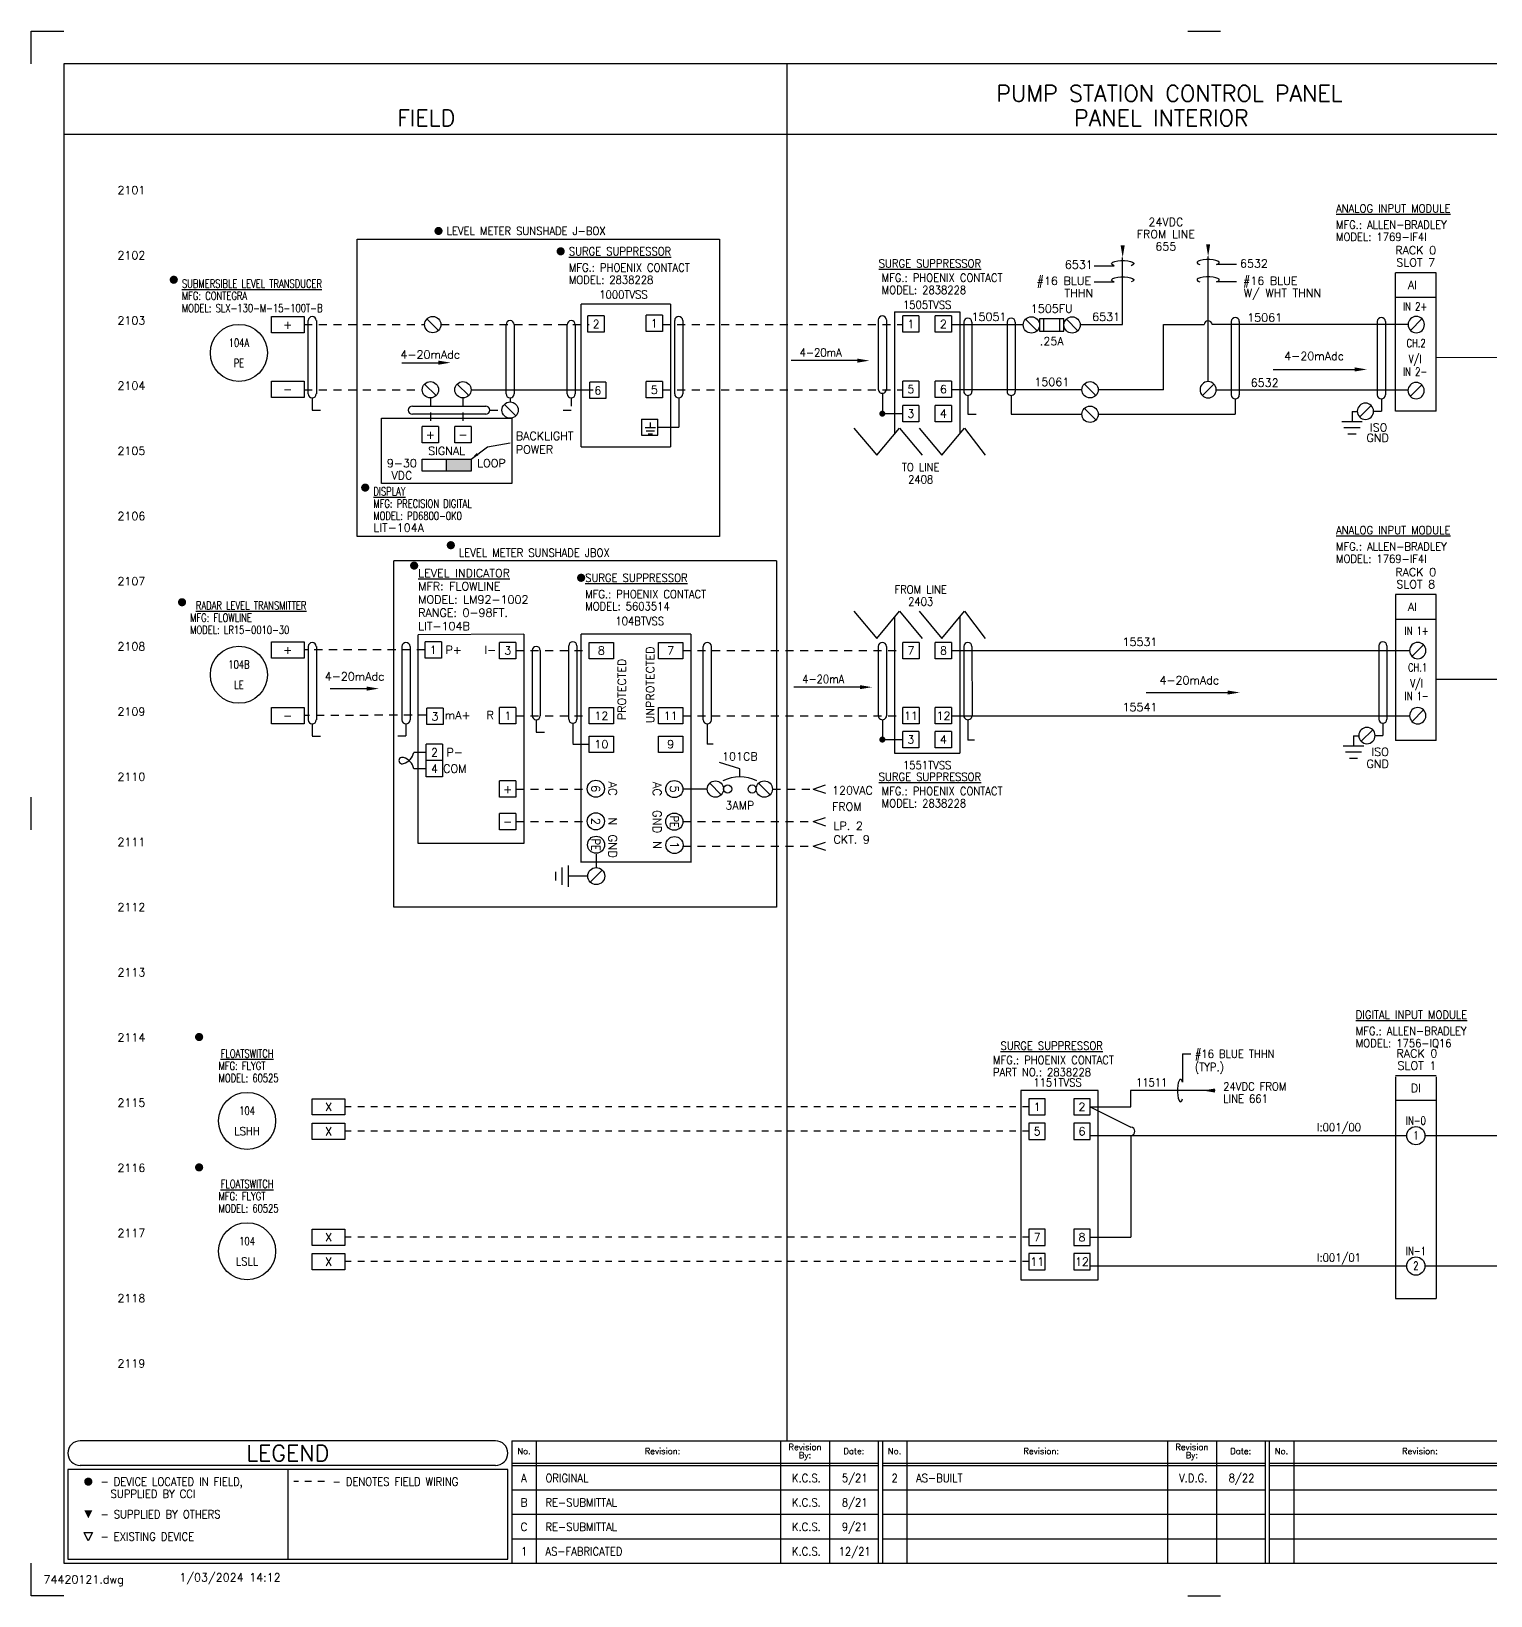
# Model space of a CAD drawing. Extents: x 0 to 36, y 0 to 24.
# Drawn here: x 0 to 22.4, y 0 to 24 of the extents above; entities that cross this region are included whole.
import ezdxf
from ezdxf.enums import TextEntityAlignment as Align

# ---------------------------------------------------------------- set-up
doc = ezdxf.new("R2010")
doc.units = 0
doc.header["$LTSCALE"] = 0.5
doc.header["$MEASUREMENT"] = 0
doc.linetypes.add('HIDDEN', pattern=[0.375, 0.25, -0.125])
doc.linetypes.add('HIDDEN2', pattern=[0.1875, 0.125, -0.0625])
doc.layers.get('0').update_dxf_attribs({"linetype": 'CONTINUOUS'})
for name, color, linetype in [('0 @ 1', 7, 'CONTINUOUS'), ('02_i1769-IA16-AC-DIGITAL-', 32, 'CONTINUOUS'), ('BORDER', 2, 'CONTINUOUS'), ('CUT-MARK', 5, 'CONTINUOUS')]:
    doc.layers.add(name, color=color, linetype=linetype)
doc.styles.add('ROMANS', font='ROMANS.shx')
doc.styles.get("Standard").update_dxf_attribs({"font": 'SIMPLEX'})
doc.linetypes.add('FENCELINE1', pattern='A,0.25,-0.1,[133,ltypeshp.shx,S=0.1,R=0,X=-0.1,Y=0],-0.1,1', length=1.45)
doc.dimstyles.get("Standard").update_dxf_attribs({"dimtxt": 0.125, "dimasz": 0.125, "dimexe": 0.18, "dimexo": 0.0625, "dimgap": 0.09, "dimtad": 0, "dimtih": 1, "dimtoh": 1, "dimzin": 0, "dimdsep": 46, "dimtxsty": 'Standard', "dimcen": 0.09, "dimadec": 0, "dimazin": 0, "dimtfac": 1, "dimtofl": 0, "dimtmove": 0, "dimatfit": 3, "dimfxl": 0, "dimtolj": 1, "dimtzin": 0, "dimarcsym": 0})

# ---------------------------------------------------------------- blocks, each defined once
blk = doc.blocks.new('CUTMARK')
at = {"color": 5}
for p, q in [((0, 23.5), (0, 24)), ((0, 24), (0.5, 24)), ((17.75, 24), (18.25, 24)), ((0, 11.75), (0, 12.25)), ((0, 0), (0, 0.5)), ((0.5, 0), (0, 0)), ((17.75, 0), (18.25, 0))]:
    blk.add_line(p, q, dxfattribs=at)
blk = doc.blocks.new('FCIRLEG')
at = {"color": 5, "const_width": 0.0625}
blk.add_lwpolyline([(-0.03125, 0, 1), (0.03125, 0, 1)], format="xyb", close=True, dxfattribs=at)
blk = doc.blocks.new('FTRIULEG')
at = {"color": 5}
blk.add_solid([(0, 0.125), (0, 0.125), (-0.0625, 0), (0.0625, 0)], dxfattribs=at)
blk = doc.blocks.new('LARROW')
at = {"color": 5}
blk.add_solid([(0.125, 0.03125), (0.125, -0.03125), (-0.0625, 0)], dxfattribs=at)
blk = doc.blocks.new('TERM')
at = {"color": 1}
blk.add_line((-0.088, 0.088), (0.088, -0.088), dxfattribs=at)
blk.add_circle((0, 0), 0.125, dxfattribs=at)
blk = doc.blocks.new('gnd')
at = {"color": 5}
for p, q in [((0, 0), (0, -0.15625)), ((-0.15625, -0.15625), (0.15625, -0.15625)), ((-0.125, -0.25), (0.125, -0.25)), ((-0.0625, -0.34375), (0.0625, -0.34375))]:
    blk.add_line(p, q, dxfattribs=at)
blk = doc.blocks.new('RARROW')
at = {"color": 5}
blk.add_solid([(-0.125, 0.03125), (-0.125, -0.03125), (0.0625, 0)], dxfattribs=at)
blk = doc.blocks.new('Lasso')
at = {"color": 5}
blk.add_line((0, -0.437), (0, -0.128), dxfattribs=at)
at = {"color": 5, "linetype": 'Continuous'}
blk.add_polyline3d([(0, -0.128, 0), (0.012, -0.156, 0), (0.026, -0.17, 0), (0.04, -0.168, 0), (0.054, -0.151, 0), (0.065, -0.119, 0), (0.073, -0.076, 0), (0.078, -0.026, 0), (0.078, 0.027, 0), (0.073, 0.077, 0), (0.065, 0.12, 0), (0.054, 0.151, 0), (0.04, 0.169, 0), (0.026, 0.171, 0), (0.012, 0.157, 0), (0, 0.129, 0)], dxfattribs=at)
blk = doc.blocks.new('DOT')
at = {"color": 2, "const_width": 0.0469}
blk.add_lwpolyline([(-0.023, 0, 1), (0.023, 0, 1)], format="xyb", close=True, dxfattribs=at)
blk = doc.blocks.new('DNARROW')
at = {"color": 5}
blk.add_solid([(-0.03125, 0.125), (0.03125, 0.125), (0, -0.0625)], dxfattribs=at)
blk = doc.blocks.new('CircuitBreakerTerm')
at = {"color": 5}
for p, q in [((0, 0.312), (-0.312, 0.408)), ((0, 0.188), (0, 0.312))]:
    blk.add_line(p, q, dxfattribs=at)
at = {"color": 1}
for p, q in [((-0.463, 0.088), (-0.287, -0.088)), ((0.287, 0.088), (0.463, -0.088))]:
    blk.add_line(p, q, dxfattribs=at)
for centre in [(-0.375, 0), (0.375, 0)]:
    blk.add_circle(centre, 0.125, dxfattribs=at)
at = {"color": 5}
for centre in [(-0.188, 0), (0.188, 0)]:
    blk.add_circle(centre, 0.0625, dxfattribs=at)
blk.add_arc((0, -0.375), 0.562, 62.5596, 117.4404, dxfattribs=at)
at = {"style": 'ROMANS'}
for tag, p in [('DEVICE_ID', (0, 0.438)), ('VALUE', (0, -0.312))]:
    blk.add_attdef(tag, text='', height=0.125, dxfattribs=at).set_placement(p, align=Align.CENTER)
blk = doc.blocks.new('*U25')
at = {"linetype": 'Continuous'}
ref = blk.add_blockref('CircuitBreakerTerm', (10.875, 12.375), dxfattribs=at)
ref.add_attrib('DEVICE_ID', '101CB', dxfattribs={"layer": '0 @ 1', "height": 0.125, "style": 'ROMANS'}).set_placement((10.875, 12.8125), align=Align.CENTER)
ref.add_attrib('VALUE', '3AMP', dxfattribs={"layer": '0 @ 1', "height": 0.125, "style": 'ROMANS'}).set_placement((10.875, 12.0625), align=Align.CENTER)
blk = doc.blocks.new('11')
at = {"style": 'ROMANS', "width": 0.9}
for s, p in [('C', (7.562, 0.993)), ('K.C.S.', (11.896, 0.993)), ('9/21', (12.637, 0.993))]:
    blk.add_text(s, height=0.125, dxfattribs=at).set_placement(p, align=Align.CENTER)
blk.add_text('RE-SUBMITTAL', height=0.125, dxfattribs=at).set_placement((7.891, 0.993))
blk = doc.blocks.new('14')
at = {"style": 'ROMANS', "width": 0.9}
for s, p in [('1', (7.563, 0.618)), ('K.C.S.', (11.896, 0.618)), ('12/21', (12.637, 0.618))]:
    blk.add_text(s, height=0.125, dxfattribs=at).set_placement(p, align=Align.CENTER)
blk.add_text('AS-FABRICATED', height=0.125, dxfattribs=at).set_placement((7.891, 0.618))
blk = doc.blocks.new('DrawingName')
at = {"color": 0, "linetype": 'Continuous', "insert": (0.1875, 0.3125), "char_height": 0.125, "attachment_point": 1, "style": 'ROMANS'}
blk.add_mtext('74420121.dwg', dxfattribs=at)
blk = doc.blocks.new('dwgfilename')
at = {"color": 0, "linetype": 'Continuous'}
blk.add_blockref('DrawingName', (0, 0), dxfattribs=at)
blk = doc.blocks.new('dwgdate')
at = {"color": 0, "linetype": 'Continuous', "insert": (2.1875, 0.34375), "char_height": 0.125, "attachment_point": 1, "style": 'ROMANS'}
blk.add_mtext(' 1/03/2024 14:12', dxfattribs=at)
blk = doc.blocks.new('Drawing_Name_Date_Panel_Layout')
at = {"linetype": 'Continuous'}
for name in ['dwgfilename', 'dwgdate']:
    blk.add_blockref(name, (0, 0), dxfattribs=at)

msp = doc.modelspace()

# ---------------------------------------------------------------- hatches: boundary and pattern name
at = {"linetype": 'Continuous'}
h = msp.add_hatch(color=256, dxfattribs=at)
h.dxf.hatch_style = 1
h.paths.add_polyline_path([(6.75, 17.25), (6.75, 17.438), (6.375, 17.438), (6.375, 17.25)])

# ---------------------------------------------------------------- linework, layer by layer
for p, q in [((11.594, 23.5), (11.594, 2.375)), ((0.5, 22.422), (35.5, 22.422)), ((5, 20.812), (10.562, 20.812)), ((5, 16.25), (5, 20.812)), ((10.562, 20.812), (10.562, 16.25)), ((16.75, 19.5), (16.75, 20.529)), ((18.062, 18.625), (18.062, 20.545)), ((21.562, 20.296), (20.937, 20.296)), ((20.937, 18.171), (20.937, 20.296)), ((21.562, 18.171), (21.562, 20.296)), ((20.937, 19.921), (21.562, 19.921)), ((9.812, 19.812), (8.438, 19.812)), ((13.249, 19.697), (14.249, 19.697)), ((13.249, 19.697), (13.25, 17.825)), ((14.249, 19.697), (14.25, 17.825)), ((3.687, 19.624), (4.187, 19.624)), ((3.687, 19.374), (3.687, 19.624)), ((4.187, 19.624), (4.187, 19.374)), ((8.794, 19.634), (8.544, 19.634)), ((8.544, 19.384), (8.544, 19.634)), ((8.794, 19.634), (8.794, 19.384)), ((9.688, 19.645), (9.438, 19.645)), ((9.438, 19.395), (9.438, 19.645)), ((9.688, 19.645), (9.688, 19.395)), ((13.624, 19.634), (13.374, 19.634)), ((13.374, 19.384), (13.374, 19.634)), ((13.624, 19.634), (13.624, 19.384)), ((14.124, 19.634), (13.874, 19.634)), ((13.874, 19.384), (13.874, 19.634)), ((14.124, 19.634), (14.124, 19.384)), ((14.125, 19.5), (15.224, 19.5)), ((16.099, 19.5), (16.75, 19.5)), ((17.375, 18.5), (17.375, 19.5)), ((17.375, 19.5), (18, 19.5)), ((21.125, 19.5), (18.125, 19.5)), ((4.187, 19.374), (3.687, 19.374)), ((8.794, 19.384), (8.544, 19.384)), ((9.688, 19.395), (9.438, 19.395)), ((13.624, 19.384), (13.374, 19.384)), ((14.124, 19.384), (13.874, 19.384)), ((12.677, 18.947), (11.663, 18.947)), ((3.687, 18.634), (4.187, 18.634)), ((3.687, 18.384), (3.687, 18.634)), ((4.187, 18.634), (4.187, 18.384)), ((8.82, 18.615), (8.57, 18.615)), ((8.57, 18.365), (8.57, 18.615)), ((8.82, 18.615), (8.82, 18.365)), ((9.688, 18.625), (9.438, 18.625)), ((9.438, 18.375), (9.438, 18.625)), ((9.688, 18.625), (9.688, 18.375)), ((13.624, 18.634), (13.374, 18.634)), ((13.374, 18.384), (13.374, 18.634)), ((13.624, 18.634), (13.624, 18.384)), ((14.124, 18.634), (13.874, 18.634)), ((13.874, 18.384), (13.874, 18.634)), ((14.124, 18.634), (14.124, 18.384)), ((16.127, 18.5), (14.125, 18.5)), ((17.375, 18.5), (16.375, 18.5)), ((18.188, 18.5), (21.125, 18.5)), ((4.187, 18.384), (3.687, 18.384)), ((8.82, 18.365), (8.57, 18.365)), ((9.688, 18.375), (9.438, 18.375)), ((13.624, 18.384), (13.374, 18.384)), ((13.624, 18.259), (13.374, 18.259)), ((13.374, 18.009), (13.374, 18.259)), ((13.624, 18.259), (13.624, 18.009)), ((14.124, 18.384), (13.874, 18.384)), ((14.124, 18.259), (13.874, 18.259)), ((13.874, 18.009), (13.874, 18.259)), ((14.124, 18.259), (14.124, 18.009)), ((14.375, 18.413), (14.375, 18.125)), ((4.312, 18.188), (4.438, 18.188)), ((5.375, 17.064), (5.375, 18.064)), ((5.375, 18.064), (7.375, 18.064)), ((7.375, 18.064), (7.375, 17.064)), ((9.367, 18.052), (9.617, 18.052)), ((9.367, 18.052), (9.367, 17.802)), ((9.617, 17.802), (9.617, 18.052)), ((13.062, 18.134), (13.374, 18.134)), ((13.624, 18.009), (13.374, 18.009)), ((14.124, 18.009), (13.874, 18.009)), ((14.375, 18.125), (14.5, 18.125)), ((15.039, 18.125), (16.125, 18.125)), ((16.375, 18.125), (18.478, 18.125)), ((21.562, 18.171), (20.937, 18.171)), ((6, 17.688), (6, 17.938)), ((6.25, 17.938), (6, 17.938)), ((6.25, 17.938), (6.25, 17.688)), ((6.5, 17.688), (6.5, 17.938)), ((6.75, 17.938), (6.5, 17.938)), ((6.75, 17.938), (6.75, 17.688)), ((9.367, 17.802), (9.617, 17.802)), ((9.617, 17.927), (9.937, 17.927)), ((12.625, 17.914), (12.975, 17.498)), ((12.975, 17.498), (13.325, 17.914)), ((13.325, 17.914), (13.675, 17.498)), ((13.625, 17.914), (13.975, 17.498)), ((13.975, 17.498), (14.325, 17.914)), ((14.325, 17.914), (14.639, 17.498)), ((6.25, 17.688), (6, 17.688)), ((6.75, 17.688), (6.5, 17.688)), ((8.438, 17.625), (9.812, 17.625)), ((6, 17.438), (6.75, 17.438)), ((6, 17.25), (6, 17.438)), ((6.375, 17.25), (6.375, 17.438)), ((6.75, 17.438), (6.75, 17.25)), ((7.375, 17.064), (5.375, 17.064)), ((6.75, 17.25), (6, 17.25)), ((10.562, 16.25), (5, 16.25)), ((5.562, 10.562), (5.562, 15.875)), ((11.438, 15.875), (5.562, 15.875)), ((11.438, 15.875), (11.438, 10.562)), ((20.937, 15.358), (20.937, 13.122)), ((21.562, 15.358), (20.937, 15.358)), ((21.562, 13.122), (21.562, 15.358)), ((12.625, 15.102), (12.975, 14.685)), ((12.975, 14.685), (13.325, 15.102)), ((13.25, 15.013), (13.25, 12.928)), ((13.325, 15.102), (13.675, 14.685)), ((13.625, 15.102), (13.975, 14.685)), ((13.975, 14.685), (14.325, 15.102)), ((14.25, 15.013), (14.25, 12.928)), ((14.325, 15.102), (14.639, 14.685)), ((20.937, 14.983), (21.562, 14.983)), ((7.562, 14.75), (5.939, 14.741)), ((7.562, 14.75), (7.562, 11.54)), ((10.125, 14.75), (8.438, 14.75)), ((3.687, 14.634), (4.187, 14.634)), ((3.687, 14.384), (3.687, 14.634)), ((4.187, 14.634), (4.187, 14.384)), ((6.294, 14.634), (6.044, 14.634)), ((6.044, 14.384), (6.044, 14.634)), ((6.294, 14.634), (6.294, 14.384)), ((7.437, 14.625), (7.188, 14.625)), ((7.188, 14.375), (7.188, 14.625)), ((7.437, 14.625), (7.437, 14.375)), ((8.562, 14.375), (8.562, 14.625)), ((8.562, 14.625), (8.937, 14.625)), ((8.937, 14.625), (8.937, 14.375)), ((9.625, 14.375), (9.625, 14.625)), ((9.625, 14.625), (10, 14.625)), ((10, 14.625), (10, 14.375)), ((13.625, 14.625), (13.375, 14.625)), ((13.375, 14.375), (13.375, 14.625)), ((13.625, 14.625), (13.625, 14.375)), ((14.125, 14.625), (13.875, 14.625)), ((13.875, 14.375), (13.875, 14.625)), ((14.125, 14.625), (14.125, 14.375)), ((14.125, 14.5), (21.154, 14.5)), ((4.187, 14.384), (3.687, 14.384)), ((6.294, 14.384), (6.044, 14.384)), ((7.437, 14.375), (7.188, 14.375)), ((8.937, 14.375), (8.562, 14.375)), ((10, 14.375), (9.625, 14.375)), ((13.625, 14.375), (13.375, 14.375)), ((14.125, 14.375), (13.875, 14.375)), ((12.717, 13.938), (11.703, 13.938)), ((3.687, 13.627), (4.187, 13.627)), ((3.687, 13.377), (3.687, 13.627)), ((4.187, 13.627), (4.187, 13.377)), ((6.32, 13.615), (6.07, 13.615)), ((6.07, 13.365), (6.07, 13.615)), ((6.32, 13.615), (6.32, 13.365)), ((7.437, 13.625), (7.188, 13.625)), ((7.188, 13.375), (7.188, 13.625)), ((7.437, 13.625), (7.437, 13.375)), ((8.562, 13.375), (8.562, 13.625)), ((8.562, 13.625), (8.937, 13.625)), ((8.937, 13.625), (8.937, 13.375)), ((9.625, 13.375), (9.625, 13.625)), ((9.625, 13.625), (10, 13.625)), ((10, 13.625), (10, 13.375)), ((13.625, 13.625), (13.375, 13.625)), ((13.375, 13.375), (13.375, 13.625)), ((13.625, 13.625), (13.625, 13.375)), ((14.125, 13.625), (13.875, 13.625)), ((13.875, 13.375), (13.875, 13.625)), ((14.125, 13.625), (14.125, 13.375)), ((14.125, 13.5), (21.154, 13.5)), ((4.187, 13.377), (3.687, 13.377)), ((6.32, 13.365), (6.07, 13.365)), ((7.437, 13.375), (7.188, 13.375)), ((7.75, 13.25), (7.875, 13.25)), ((8.937, 13.375), (8.562, 13.375)), ((10, 13.375), (9.625, 13.375)), ((13.624, 13.259), (13.374, 13.259)), ((13.374, 13.009), (13.374, 13.259)), ((13.625, 13.375), (13.375, 13.375)), ((13.624, 13.259), (13.624, 13.009)), ((14.124, 13.259), (13.874, 13.259)), ((13.874, 13.009), (13.874, 13.259)), ((14.125, 13.375), (13.875, 13.375)), ((14.124, 13.259), (14.124, 13.009)), ((6.313, 13.062), (6.062, 13.062)), ((6.062, 12.812), (6.062, 13.062)), ((6.313, 13.062), (6.313, 12.812)), ((8.562, 12.937), (8.562, 13.187)), ((8.562, 13.187), (8.937, 13.187)), ((8.937, 13.187), (8.937, 12.937)), ((9.625, 12.937), (9.625, 13.187)), ((9.625, 13.187), (10, 13.187)), ((10, 13.187), (10, 12.937)), ((13.062, 13.134), (13.374, 13.134)), ((13.624, 13.009), (13.374, 13.009)), ((14.124, 13.009), (13.874, 13.009)), ((14.474, 13.125), (14.375, 13.125)), ((21.562, 13.122), (20.937, 13.122)), ((6.062, 12.937), (5.871, 12.937)), ((6.313, 12.812), (6.062, 12.812)), ((6.313, 12.812), (6.062, 12.812)), ((6.062, 12.562), (6.062, 12.812)), ((6.313, 12.812), (6.313, 12.562)), ((8.937, 12.937), (8.562, 12.937)), ((10, 12.937), (9.625, 12.937)), ((13.25, 12.928), (14.25, 12.928)), ((6.062, 12.687), (5.871, 12.687)), ((6.313, 12.562), (6.062, 12.562)), ((7.437, 12.5), (7.188, 12.5)), ((7.188, 12.25), (7.188, 12.5)), ((7.437, 12.5), (7.437, 12.25)), ((7.437, 12.25), (7.188, 12.25)), ((10.375, 12.375), (10, 12.375)), ((12, 12.375), (12.188, 12.438)), ((12, 12.375), (12.188, 12.312)), ((7.437, 12), (7.188, 12)), ((7.188, 11.75), (7.188, 12)), ((7.437, 12), (7.437, 11.75)), ((12, 11.875), (12.188, 11.938)), ((12, 11.875), (12.188, 11.812)), ((7.562, 11.54), (5.938, 11.54)), ((7.437, 11.75), (7.188, 11.75)), ((12, 11.5), (12.188, 11.562)), ((12, 11.5), (12.188, 11.438)), ((8.438, 11.259), (9.569, 11.259)), ((9.569, 11.259), (10.124, 11.259)), ((8.546, 11.038), (8.406, 11.039)), ((11.438, 10.562), (5.562, 10.562)), ((21.562, 7.976), (20.937, 7.976)), ((20.937, 7.96), (20.937, 6.75)), ((21.562, 7.96), (21.562, 6.75)), ((15.188, 7.75), (15.188, 4.844)), ((16.375, 7.75), (15.188, 7.75)), ((16.375, 4.844), (16.375, 7.75)), ((16.875, 7.5), (16.875, 7.75)), ((4.313, 7.625), (4.813, 7.625)), ((4.313, 7.375), (4.313, 7.625)), ((4.813, 7.625), (4.813, 7.375)), ((15.312, 7.625), (15.312, 7.375)), ((15.562, 7.625), (15.312, 7.625)), ((15.562, 7.375), (15.562, 7.625)), ((16, 7.625), (16, 7.375)), ((16.25, 7.625), (16, 7.625)), ((16.25, 7.375), (16.25, 7.625)), ((16.25, 7.5), (16.875, 7.5)), ((16.25, 7.5), (16.875, 7.188)), ((20.937, 7.601), (21.562, 7.601)), ((4.813, 7.375), (4.313, 7.375)), ((4.313, 7), (4.313, 7.25)), ((4.313, 7.25), (4.813, 7.25)), ((4.813, 7.25), (4.813, 7)), ((15.312, 7.375), (15.562, 7.375)), ((15.312, 7.25), (15.312, 7)), ((15.562, 7.25), (15.312, 7.25)), ((15.562, 7), (15.562, 7.25)), ((16, 7.375), (16.25, 7.375)), ((16, 7.25), (16, 7)), ((16.25, 7.25), (16, 7.25)), ((16.25, 7), (16.25, 7.25)), ((4.813, 7), (4.313, 7)), ((15.312, 7), (15.562, 7)), ((16, 7), (16.25, 7)), ((16.25, 7.062), (21.11, 7.062)), ((16.875, 7.062), (16.875, 5.5)), ((20.937, 6.75), (20.937, 4.562)), ((21.562, 6.75), (21.562, 4.562)), ((4.313, 5.625), (4.813, 5.625)), ((4.313, 5.375), (4.313, 5.625)), ((4.813, 5.625), (4.813, 5.375)), ((15.312, 5.625), (15.312, 5.375)), ((15.562, 5.625), (15.312, 5.625)), ((15.562, 5.375), (15.562, 5.625)), ((16, 5.625), (16, 5.375)), ((16.25, 5.625), (16, 5.625)), ((16.25, 5.375), (16.25, 5.625)), ((4.813, 5.375), (4.313, 5.375)), ((15.312, 5.375), (15.562, 5.375)), ((16, 5.375), (16.25, 5.375)), ((16.25, 5.5), (16.875, 5.5)), ((4.313, 5), (4.313, 5.25)), ((4.313, 5.25), (4.813, 5.25)), ((4.813, 5.25), (4.813, 5)), ((15.312, 5.25), (15.312, 5)), ((15.562, 5.25), (15.312, 5.25)), ((15.562, 5), (15.562, 5.25)), ((16, 5.25), (16, 5)), ((16.25, 5.25), (16, 5.25)), ((16.25, 5), (16.25, 5.25)), ((16.25, 5.062), (21.11, 5.062)), ((4.813, 5), (4.313, 5)), ((15.188, 4.844), (16.375, 4.844)), ((15.312, 5), (15.562, 5)), ((16, 5), (16.25, 5)), ((20.937, 4.562), (21.562, 4.562)), ((0.875, 0.844), (0.813, 0.969)), ((0.813, 0.969), (0.938, 0.969)), ((0.938, 0.969), (0.875, 0.844))]:
    msp.add_line(p, q, dxfattribs=at)
at = {"color": 0, "linetype": 'Continuous'}
for p, q in [((8.438, 17.625), (8.438, 19.812)), ((9.812, 19.812), (9.812, 17.625)), ((5.938, 11.54), (5.939, 14.741)), ((8.438, 11.25), (8.438, 14.75)), ((10.125, 14.75), (10.125, 11.25)), ((4.312, 13.186), (4.437, 13.186)), ((5.751, 13.186), (5.626, 13.186)), ((8.668, 11.377), (8.668, 11.172)), ((18.169, 7.75), (16.872, 7.75)), ((7.313, 0.562), (7.313, 1.937))]:
    msp.add_line(p, q, dxfattribs=at)
at = {"linetype": 'HIDDEN'}
for p, q in [((4.187, 19.5), (6.037, 19.5)), ((6.287, 19.5), (8.562, 19.5)), ((9.688, 19.5), (13.375, 19.5)), ((4.187, 18.5), (6, 18.5)), ((6.625, 18.502), (6.625, 18.5)), ((9.688, 18.5), (13.375, 18.5)), ((6.125, 18.375), (6.125, 17.938)), ((6.625, 18.375), (6.625, 17.938)), ((7.349, 18.375), (7.349, 18.312)), ((8.287, 18.375), (8.287, 18.188)), ((7.037, 18.188), (7.224, 18.188)), ((8.162, 18.188), (8.287, 18.188)), ((6.044, 14.509), (4.187, 14.509)), ((10, 14.5), (13.375, 14.5)), ((6.07, 13.509), (4.187, 13.502)), ((10, 13.5), (13.375, 13.5))]:
    msp.add_line(p, q, dxfattribs=at)
at = {"color": 5}
for p, q in [((4.25, 18.437), (4.25, 19.562)), ((4.375, 19.562), (4.375, 18.437)), ((7.287, 18.437), (7.287, 19.5)), ((7.412, 19.5), (7.412, 18.437)), ((8.224, 18.437), (8.224, 19.5)), ((8.349, 19.5), (8.349, 18.437)), ((9.875, 18.437), (9.875, 19.562)), ((10, 19.562), (10, 18.437)), ((15.474, 19.589), (15.474, 19.401)), ((15.849, 19.589), (15.474, 19.589)), ((15.537, 19.589), (15.537, 19.401)), ((15.787, 19.401), (15.787, 19.589)), ((15.849, 19.401), (15.849, 19.589)), ((15.474, 19.401), (15.849, 19.401)), ((4.312, 18.375), (4.312, 18.188)), ((5.849, 18.25), (6.974, 18.25)), ((9.937, 18.375), (9.937, 17.927)), ((6.974, 18.125), (5.849, 18.125)), ((8.25, 13.447), (8.25, 14.572)), ((8.375, 14.572), (8.375, 13.447)), ((10.312, 13.437), (10.312, 14.562)), ((10.437, 14.562), (10.437, 13.437)), ((8.312, 13.385), (8.312, 13.072)), ((10.375, 13.375), (10.375, 13.062)), ((17.669, 8.312), (17.669, 7.878)), ((17.669, 8.312), (17.794, 8.312))]:
    msp.add_line(p, q, dxfattribs=at)
at = {"color": 1}
for p, q in [((6.073, 19.588), (6.25, 19.412)), ((15.261, 19.583), (15.438, 19.407)), ((15.886, 19.583), (16.063, 19.407)), ((6.037, 18.588), (6.213, 18.412)), ((6.537, 18.588), (6.713, 18.412)), ((16.162, 18.588), (16.338, 18.412)), ((7.261, 18.276), (7.438, 18.099)), ((16.162, 18.213), (16.338, 18.037))]:
    msp.add_line(p, q, dxfattribs=at)
for p, q in [((12.999, 19.572), (12.999, 18.509)), ((13.124, 19.572), (13.124, 18.509)), ((14.312, 19.538), (14.313, 18.475)), ((14.437, 19.538), (14.437, 18.476)), ((14.977, 19.538), (14.977, 18.475)), ((15.102, 19.538), (15.102, 18.476)), ((18.415, 19.547), (18.415, 18.422)), ((18.54, 19.547), (18.54, 18.422)), ((20.658, 19.547), (20.658, 18.422)), ((20.783, 19.547), (20.783, 18.422)), ((5.686, 18.916), (6.311, 18.916)), ((19.062, 18.812), (20.375, 18.812)), ((6.75, 18.5), (8.625, 18.5)), ((13.062, 18.447), (13.062, 18.134)), ((15.039, 18.413), (15.039, 18.125)), ((18.478, 18.36), (18.478, 18.125)), ((20.72, 18.36), (20.72, 18.172)), ((20.27, 18.166), (20.348, 18.166)), ((4.25, 14.561), (4.25, 13.436)), ((4.375, 14.561), (4.375, 13.436)), ((5.688, 14.561), (5.688, 13.436)), ((5.813, 14.561), (5.813, 13.436)), ((7.688, 14.5), (7.688, 13.5)), ((7.812, 14.5), (7.812, 13.5)), ((13, 14.563), (13, 13.5)), ((13.125, 14.563), (13.125, 13.5)), ((14.312, 14.563), (14.313, 13.5)), ((14.437, 14.563), (14.438, 13.5)), ((20.681, 14.572), (20.681, 13.447)), ((20.806, 14.572), (20.806, 13.447)), ((4.587, 13.916), (5.212, 13.916)), ((17.11, 13.856), (18.422, 13.856)), ((17.11, 13.856), (18.422, 13.856)), ((4.312, 13.373), (4.312, 13.189)), ((5.75, 13.373), (5.75, 13.189)), ((7.75, 13.437), (7.75, 13.25)), ((13.062, 13.438), (13.062, 13.134)), ((14.375, 13.438), (14.375, 13.125)), ((20.744, 13.384), (20.744, 13.197)), ((20.293, 13.191), (20.371, 13.191))]:
    msp.add_line(p, q)
at = {"color": 0, "linetype": 'FENCELINE1', "ltscale": 0.5}
for p, q in [((21.562, 19), (24.394, 18.995)), ((21.562, 14.062), (24.394, 14.058)), ((21.39, 7.062), (24.86, 7.062)), ((21.39, 5.062), (24.86, 5.062))]:
    msp.add_line(p, q, dxfattribs=at)
at = {"color": 0}
for p, q in [((20.601, 18.171), (20.72, 18.171)), ((20.624, 13.196), (20.744, 13.196)), ((7.125, 2.375), (0.75, 2.375)), ((0.562, 1.937), (0.562, 0.562)), ((7.313, 1.937), (0.562, 1.937)), ((7.125, 2), (0.75, 2)), ((3.937, 1.937), (3.937, 0.562)), ((0.562, 0.562), (7.313, 0.562))]:
    msp.add_line(p, q, dxfattribs=at)
at = {"color": 0, "linetype": 'HIDDEN'}
for p, q in [((7.437, 14.5), (8.535, 14.5)), ((7.437, 13.5), (8.535, 13.5)), ((7.437, 12.375), (8.535, 12.375)), ((11.375, 12.375), (12, 12.375)), ((7.437, 11.875), (8.535, 11.875)), ((10, 11.875), (12, 11.875)), ((10, 11.5), (12, 11.5))]:
    msp.add_line(p, q, dxfattribs=at)
at = {"color": 5, "linetype": 'Continuous'}
for p, q in [((8.312, 13.062), (8.562, 13.062)), ((10.465, 13.062), (10.375, 13.062))]:
    msp.add_line(p, q, dxfattribs=at)
at = {"linetype": 'HIDDEN2'}
for p, q in [((15.312, 7.5), (4.812, 7.5)), ((15.312, 7.125), (4.812, 7.125)), ((15.312, 5.5), (4.812, 5.5)), ((15.312, 5.125), (4.812, 5.125)), ((4.5, 1.75), (4.031, 1.75))]:
    msp.add_line(p, q, dxfattribs=at)
at = {"color": 2}
for p, q in [((7.375, 2.375), (13.062, 2.375)), ((7.375, 2.375), (7.375, 0.5)), ((7.75, 2.375), (7.75, 0.5)), ((11.5, 2.375), (11.5, 0.5)), ((12.25, 2.375), (12.25, 0.5)), ((13, 2.375), (13, 0.5)), ((13.062, 2.375), (13.062, 0.5)), ((13.062, 2.375), (19, 2.375)), ((13.437, 2.375), (13.437, 0.5)), ((17.438, 2.375), (17.438, 0.5)), ((18.188, 2.375), (18.188, 0.5)), ((18.938, 2.375), (18.938, 0.5)), ((19, 2.375), (24.75, 2.375)), ((19, 2.375), (19, 0.5)), ((19.375, 2.375), (19.375, 0.5)), ((7.375, 2.031), (12.996, 2.031)), ((7.375, 2), (13, 2)), ((13.062, 2.031), (18.933, 2.031)), ((13.062, 2), (18.938, 2)), ((19, 2.031), (24.746, 2.031)), ((19, 2), (24.75, 2)), ((7.375, 1.625), (13, 1.625)), ((13.062, 1.625), (18.938, 1.625)), ((19, 1.625), (24.75, 1.625)), ((7.375, 1.25), (13, 1.25)), ((13.062, 1.25), (18.938, 1.25)), ((19, 1.25), (24.75, 1.25)), ((7.375, 0.875), (13, 0.875)), ((13.062, 0.875), (18.938, 0.875)), ((19, 0.875), (24.75, 0.875))]:
    msp.add_line(p, q, dxfattribs=at)
at = {"color": 5, "linetype": 'Continuous'}
msp.add_polyline3d([(17.669, 7.878, 0), (17.657, 7.907, 0), (17.643, 7.921, 0), (17.629, 7.919, 0), (17.616, 7.901, 0), (17.604, 7.869, 0), (17.596, 7.826, 0), (17.592, 7.776, 0), (17.592, 7.724, 0), (17.596, 7.674, 0), (17.604, 7.631, 0), (17.616, 7.599, 0), (17.629, 7.581, 0), (17.643, 7.579, 0), (17.657, 7.593, 0), (17.669, 7.622, 0)], dxfattribs=at)
at = {"linetype": 'Continuous'}
for centre in [(3.187, 19.066), (3.187, 14.129), (3.312, 7.284), (3.312, 5.284)]:
    msp.add_circle(centre, 0.438, dxfattribs=at)
at = {"color": 1}
for centre, radius in [((6.162, 19.5), 0.125), ((15.349, 19.495), 0.125), ((15.974, 19.495), 0.125), ((6.125, 18.5), 0.125), ((6.625, 18.5), 0.125), ((16.25, 18.5), 0.125), ((7.349, 18.188), 0.125), ((16.25, 18.125), 0.125), ((8.665, 12.38), 0.131), ((9.869, 12.375), 0.131), ((8.665, 11.88), 0.131), ((9.869, 11.875), 0.131), ((8.668, 11.521), 0.131), ((9.872, 11.516), 0.131)]:
    msp.add_circle(centre, radius, dxfattribs=at)
at = {"color": 0, "linetype": 'Continuous'}
for centre in [(21.25, 7.057), (21.25, 5.057)]:
    msp.add_circle(centre, 0.14, dxfattribs=at)
at = {"color": 5}
for centre, radius, start, end in [((4.312, 19.562), 0.0625, 0, 180), ((7.349, 19.5), 0.0625, 0, 180), ((8.287, 19.5), 0.0625, 0, 180), ((9.937, 19.562), 0.0625, 0, 180), ((4.312, 18.437), 0.0625, 180, 0), ((5.849, 18.188), 0.0625, 90, 270), ((6.974, 18.188), 0.0625, 270, 90), ((7.349, 18.437), 0.0625, 180, 0), ((8.287, 18.437), 0.0625, 180, 0), ((9.937, 18.437), 0.0625, 180, 0), ((8.312, 14.572), 0.0625, 0, 180), ((10.375, 14.562), 0.0625, 0, 180), ((8.312, 13.447), 0.0625, 180, 0), ((10.375, 13.437), 0.0625, 180, 0), ((5.692, 12.812), 0.0494, 64.402, 295.598), ((5.654, 12.981), 0.221, 285.633, 348.6434), ((5.654, 12.644), 0.221, 11.3566, 74.367)]:
    msp.add_arc(centre, radius, start, end, dxfattribs=at)
for centre, start, end in [((13.061, 19.572), 0.0133, 180.0133), ((14.375, 19.538), 0.0133, 180.0133), ((15.039, 19.538), 0.0133, 180.0133), ((18.478, 19.547), 0, 180), ((20.72, 19.547), 0, 180), ((13.062, 18.509), 180.0133, 0.0133), ((14.375, 18.476), 180.0133, 0.0133), ((15.039, 18.476), 180.0133, 0.0133), ((18.478, 18.422), 180, 0), ((20.72, 18.422), 180, 0), ((4.312, 14.561), 0, 180), ((5.75, 14.561), 0, 180), ((7.75, 14.5), 0, 180), ((13.062, 14.563), 0.0133, 180.0133), ((14.375, 14.563), 0.0133, 180.0133), ((20.744, 14.572), 0, 180), ((7.75, 13.5), 180, 0), ((13.063, 13.5), 180.0133, 0.0133), ((14.375, 13.5), 180.0133, 0.0133), ((20.744, 13.447), 180, 0), ((4.312, 13.436), 180, 0), ((5.75, 13.436), 180, 0)]:
    msp.add_arc(centre, 0.0625, start, end)
at = {"linetype": 'Continuous'}
for centre, start, end in [((18.062, 19.495), 4.5554, 175.4446), ((16.875, 7.125), 270, 90)]:
    msp.add_arc(centre, 0.0625, start, end, dxfattribs=at)
at = {"color": 0}
for centre, start, end in [((0.75, 2.187), 90, 270), ((7.125, 2.187), 270, 90)]:
    msp.add_arc(centre, 0.188, start, end, dxfattribs=at)
at = {"layer": 'BORDER', "color": 2}
for p, q in [((35.5, 23.5), (0.5, 23.5)), ((0.5, 23.5), (0.5, 0.5)), ((0.5, 0.5), (35.5, 0.5))]:
    msp.add_line(p, q, dxfattribs=at)

# ---------------------------------------------------------------- block references
at = {"linetype": 'Continuous'}
for name, p in [('FCIRLEG', (6.25, 20.937)), ('FCIRLEG', (8.125, 20.625)), ('DNARROW', (16.75, 20.591)), ('DNARROW', (18.062, 20.608)), ('FCIRLEG', (6.439, 16.116)), ('FCIRLEG', (5.876, 15.803)), ('FCIRLEG', (8.439, 15.616)), ('*U25', (0, 0)), ('11', (0, 0)), ('14', (0, 0)), ('Drawing_Name_Date_Panel_Layout', (0, 0))]:
    msp.add_blockref(name, p, dxfattribs=at)
at = {"linetype": 'Continuous', "xscale": -1, "rotation": 270}
for p in [(16.75, 20.404), (16.75, 20.154)]:
    msp.add_blockref('Lasso', p, dxfattribs=at)
at = {"linetype": 'Continuous', "rotation": 90}
for p in [(18.062, 20.42), (18.062, 20.155)]:
    msp.add_blockref('Lasso', p, dxfattribs=at)
at = {"color": 0, "linetype": 'Continuous'}
for name, p in [('FCIRLEG', (2.187, 20.188)), ('FCIRLEG', (5.125, 17)), ('FCIRLEG', (2.314, 15.241)), ('FCIRLEG', (2.576, 8.571)), ('LARROW', (18.044, 7.75)), ('FCIRLEG', (2.576, 6.571)), ('FCIRLEG', (0.875, 1.75))]:
    msp.add_blockref(name, p, dxfattribs=at)
at = {"color": 0, "xscale": -1}
for name, p in [('TERM', (21.256, 19.5)), ('TERM', (18.062, 18.5)), ('TERM', (21.254, 18.488)), ('TERM', (20.476, 18.171)), ('gnd', (20.27, 18.165)), ('TERM', (21.279, 14.5)), ('TERM', (21.279, 13.5)), ('TERM', (20.499, 13.196)), ('gnd', (20.293, 13.189))]:
    msp.add_blockref(name, p, dxfattribs=at)
for name, p in [('RARROW', (12.802, 18.947)), ('RARROW', (6.374, 18.916)), ('RARROW', (20.438, 18.812)), ('DOT', (13.062, 18.134)), ('RARROW', (5.274, 13.916)), ('RARROW', (12.842, 13.938)), ('RARROW', (18.485, 13.856)), ('RARROW', (18.485, 13.856)), ('DOT', (13.062, 13.134))]:
    msp.add_blockref(name, p)
at = {"linetype": 'Continuous', "xscale": 0.5142594772265809, "yscale": 0.5142594772265809, "zscale": 0.5142594772265809}
msp.add_blockref('gnd', (9.5, 18), dxfattribs=at)
at = {"linetype": 'Continuous', "xscale": 1.047032809418719, "yscale": 1.047032809418719, "zscale": 1.047032809418719, "rotation": 270}
msp.add_blockref('gnd', (8.406, 11.039), dxfattribs=at)
at = {"color": 0, "linetype": 'Continuous', "xscale": 1.047032809418719, "yscale": 1.047032809418719, "zscale": 1.047032809418719, "rotation": 270}
msp.add_blockref('TERM', (8.671, 11.04), dxfattribs=at)
at = {"rotation": 180}
msp.add_blockref('FTRIULEG', (0.875, 1.312), dxfattribs=at)
at = {"layer": 'CUT-MARK'}
msp.add_blockref('CUTMARK', (0, 0), dxfattribs=at)

# ---------------------------------------------------------------- texts
at = {"style": 'ROMANS'}
for s, height, p in [('PUMP STATION CONTROL PANEL', 0.25, (17.469, 22.922)), ('PANEL INTERIOR', 0.25, (17.344, 22.547)), ('4-20mAdc', 0.125, (6.124, 18.978)), ('4-20mAdc', 0.125, (19.688, 18.956)), ('4-20mAdc', 0.125, (4.962, 14.041)), ('4-20mAdc', 0.125, (17.773, 13.981)), ('4-20mAdc', 0.125, (17.773, 13.981))]:
    msp.add_text(s, height=height, dxfattribs=at).set_placement(p, align=Align.CENTER)
at = {"linetype": 'Continuous', "style": 'ROMANS'}
for s, height, p in [('FIELD', 0.25, (6.062, 22.547)), ('24VDC', 0.125, (17.413, 21.012)), ('FROM LINE', 0.125, (17.413, 20.825)), ('655', 0.125, (17.413, 20.637)), ('RACK 0', 0.125, (21.248, 20.579)), ('6531', 0.125, (16.077, 20.358)), ('6532', 0.125, (18.765, 20.375)), ('SLOT 7', 0.125, (21.248, 20.391)), ('#16 BLUE ', 0.125, (15.89, 20.108)), ('#16 BLUE', 0.125, (19.015, 20.11)), ('AI', 0.125, (21.198, 20.046)), ('THHN', 0.125, (16.077, 19.921)), ('W/ WHT THNN', 0.125, (19.202, 19.922)), ('+', 0.125, (3.937, 19.437)), ('2', 0.125, (8.669, 19.447)), ('1', 0.125, (9.562, 19.457)), ('1', 0.125, (13.499, 19.447)), ('2', 0.125, (13.999, 19.447)), ('15061', 0.125, (18.93, 19.546)), ('-', 0.125, (3.937, 18.447)), ('6', 0.125, (8.695, 18.427)), ('5', 0.125, (9.562, 18.437)), ('5', 0.125, (13.499, 18.447)), ('6', 0.125, (13.999, 18.447)), ('6532', 0.125, (18.93, 18.546)), ('3', 0.125, (13.499, 18.072)), ('4', 0.125, (13.999, 18.072)), ('+', 0.125, (6.125, 17.75)), ('-', 0.125, (6.625, 17.75)), ('SIGNAL', 0.125, (6.375, 17.5)), ('9-30', 0.125, (5.688, 17.312)), ('LOOP', 0.125, (7.062, 17.312)), ('VDC', 0.125, (5.688, 17.125)), ('RACK 0', 0.125, (21.248, 15.641)), ('SLOT 8', 0.125, (21.248, 15.454)), ('AI', 0.125, (21.198, 15.108)), ('15531', 0.125, (17.016, 14.57)), ('+', 0.125, (3.937, 14.447)), ('1', 0.125, (6.169, 14.447)), ('P+', 0.125, (6.482, 14.447)), ('I-', 0.125, (7.044, 14.447)), ('3', 0.125, (7.313, 14.437)), ('8', 0.125, (8.75, 14.437)), ('7', 0.125, (9.812, 14.437)), ('7', 0.125, (13.5, 14.437)), ('8', 0.125, (14, 14.437)), ('15541', 0.125, (17.016, 13.57)), ('-', 0.125, (3.937, 13.439)), ('3', 0.125, (6.195, 13.427)), ('mA+', 0.125, (6.544, 13.447)), ('R', 0.125, (7.044, 13.447)), ('1', 0.125, (7.313, 13.437)), ('12', 0.125, (8.75, 13.437)), ('11', 0.125, (9.812, 13.437)), ('11', 0.125, (13.5, 13.437)), ('12', 0.125, (14, 13.437)), ('2', 0.125, (6.188, 12.875)), ('P-', 0.125, (6.5, 12.875)), ('10', 0.125, (8.75, 13)), ('9', 0.125, (9.812, 13)), ('3', 0.125, (13.499, 13.072)), ('4', 0.125, (13.999, 13.072)), ('4', 0.125, (6.188, 12.625)), ('COM', 0.125, (6.5, 12.625)), ('+', 0.125, (7.313, 12.312)), ('-', 0.125, (7.313, 11.812)), ('RACK 0', 0.125, (21.266, 8.257)), ('SLOT 1', 0.125, (21.266, 8.069)), ('DI', 0.125, (21.25, 7.726)), ('X', 0.125, (4.563, 7.437)), ('1', 0.125, (15.438, 7.437)), ('2', 0.125, (16.125, 7.437)), ('X', 0.125, (4.563, 7.062)), ('5', 0.125, (15.438, 7.062)), ('6', 0.125, (16.125, 7.062)), ('X', 0.125, (4.563, 5.437)), ('7', 0.125, (15.438, 5.437)), ('8', 0.125, (16.125, 5.437)), ('X', 0.125, (4.563, 5.062)), ('11', 0.125, (15.438, 5.062)), ('12', 0.125, (16.125, 5.062))]:
    msp.add_text(s, height=height, dxfattribs=at).set_placement(p, align=Align.CENTER)
for s, p in [('2101', (1.751, 21.501)), ('2102', (1.751, 20.501)), ('2103', (1.751, 19.501)), ('2104', (1.751, 18.501)), ('GND', (20.836, 17.7)), ('ISO', (20.812, 17.858)), ('2105', (1.751, 17.501)), ('2106', (1.751, 16.501)), ('2107', (1.751, 15.501)), ('2108', (1.751, 14.501)), ('2109', (1.751, 13.501)), ('ISO', (20.836, 12.883)), ('GND', (20.836, 12.7)), ('2110', (1.751, 12.501)), ('2111', (1.751, 11.501)), ('2112', (1.751, 10.501)), ('2113', (1.751, 9.501)), ('2114', (1.751, 8.501)), ('2115', (1.751, 7.501)), ('2116', (1.751, 6.501)), ('2117', (1.751, 5.501)), ('2118', (1.751, 4.501)), ('2119', (1.751, 3.501))]:
    msp.add_text(s, height=0.125, dxfattribs=at).set_placement(p, align=Align.RIGHT)
at = {"color": 0, "linetype": 'Continuous', "style": 'ROMANS', "width": 0.9}
for s, p in [('%%UANALOG INPUT MODULE', (20.025, 21.22)), ('LEVEL METER SUNSHADE J-BOX', (6.375, 20.875)), ('MFG.: ALLEN-BRADLEY ', (20.023, 20.97)), ('MODEL: 1769-IF4I ', (20.023, 20.783)), ('%%USURGE SUPPRESSOR', (8.25, 20.562)), ('MFG.: PHOENIX CONTACT', (8.25, 20.312)), ('%%USURGE SUPPRESSOR', (13.006, 20.376)), ('MODEL: 2838228', (8.25, 20.125)), ('MFG.: PHOENIX CONTACT', (13.051, 20.157)), ('MODEL: 2838228', (13.051, 19.969)), ('%%UANALOG INPUT MODULE', (20.025, 16.283)), ('MFG.: ALLEN-BRADLEY ', (20.023, 16.033)), ('LEVEL METER SUNSHADE JBOX', (6.563, 15.938)), ('MODEL: 1769-IF4I ', (20.023, 15.845)), ('%%USURGE SUPPRESSOR', (8.501, 15.553)), ('MFG.: PHOENIX CONTACT', (8.501, 15.303)), ('MODEL: 5603514', (8.501, 15.116)), ('%%USURGE SUPPRESSOR', (13.006, 12.501)), ('MFG.: PHOENIX CONTACT', (13.051, 12.282)), ('MODEL: 2838228', (13.051, 12.094)), ('%%UDIGITAL INPUT MODULE', (20.327, 8.851)), ('MFG.: ALLEN-BRADLEY', (20.327, 8.601)), ('%%USURGE SUPPRESSOR', (14.875, 8.375)), ('MODEL: 1756-IQ16', (20.327, 8.413)), ('MFG.: PHOENIX CONTACT', (14.76, 8.156)), ('#16 BLUE THHN', (17.857, 8.25)), ('(TYP.)', (17.857, 8.048)), ('PART NO.: 2838228', (14.76, 7.969))]:
    msp.add_text(s, height=0.125, dxfattribs=at).set_placement(p)
at = {"linetype": 'Continuous', "style": 'ROMANS'}
for s, width, p in [('%%USUBMERSIBLE LEVEL TRANSDUCER', 0.75, (2.312, 20.066)), ('MFG: CONTEGRA', 0.75, (2.312, 19.879)), ('MODEL: SLX-130-M-15-100T-B', 0.75, (2.312, 19.691)), ('%%UDISPLAY', 0.75, (5.25, 16.879)), ('MFG: PRECISION DIGITAL', 0.75, (5.25, 16.691)), ('MODEL: PD6800-0K0', 0.75, (5.25, 16.504)), ('MFG: FLOWLINE', 0.75, (2.438, 14.941)), ('MODEL: LR15-0010-30', 0.75, (2.438, 14.754)), ('MFG: FLYGT', 0.75, (2.875, 8.066)), ('MODEL: 60525', 0.75, (2.875, 7.879)), ('24VDC FROM', 0.9, (18.294, 7.75)), ('LINE 661', 0.9, (18.294, 7.562)), ('MFG: FLYGT', 0.75, (2.875, 6.066)), ('MODEL: 60525', 0.75, (2.875, 5.879))]:
    msp.add_text(s, height=0.125, dxfattribs=dict(at, width=width)).set_placement(p)
for s, width, p in [('1000TVSS', 0.9, (9.088, 19.899)), ('1505TVSS', 0.9, (13.749, 19.742)), ('IN 2+', 0.75, (21.239, 19.716)), ('104A', 0.75, (3.187, 19.16)), ('PE', 0.75, (3.187, 18.848)), ('4-20mA', 0.9, (12.115, 19.01)), ('V/I', 0.75, (21.239, 18.911)), ('IN 2-', 0.75, (21.239, 18.716)), ('TO LINE', 0.9, (13.65, 17.25)), ('2408', 0.9, (13.65, 17.062)), ('FROM LINE', 0.9, (13.65, 15.375)), ('%%URADAR LEVEL TRANSMITTER', 0.75, (3.375, 15.129)), ('2403', 0.9, (13.65, 15.188)), ('104BTVSS', 0.9, (9.339, 14.89)), ('IN 1+', 0.75, (21.262, 14.741)), ('104B', 0.75, (3.187, 14.223)), ('LE', 0.75, (3.187, 13.91)), ('4-20mA', 0.9, (12.154, 14.001)), ('V/I', 0.75, (21.262, 13.935)), ('IN 1-', 0.75, (21.262, 13.741)), ('1551TVSS', 0.9, (13.749, 12.679)), ('%%UFLOATSWITCH', 0.75, (3.312, 8.254)), ('1151TVSS', 0.9, (15.75, 7.812)), ('11511', 0.9, (17.195, 7.812)), ('104', 0.75, (3.312, 7.378)), ('I:001/00', 0.9, (20.07, 7.125)), ('IN-0', 0.75, (21.25, 7.226)), ('LSHH', 0.9, (3.312, 7.065)), ('1', 0.75, (21.25, 7)), ('%%UFLOATSWITCH', 0.75, (3.312, 6.254)), ('104', 0.75, (3.312, 5.378)), ('IN-1', 0.75, (21.25, 5.226)), ('LSLL', 0.9, (3.312, 5.065)), ('I:001/01', 0.9, (20.07, 5.125)), ('2', 0.75, (21.25, 5))]:
    msp.add_text(s, height=0.125, dxfattribs=dict(at, width=width)).set_placement(p, align=Align.CENTER)
for s, p in [('LIT-104A', (5.25, 16.322)), ('%%ULEVEL INDICATOR', (5.938, 15.625)), ('MFR: FLOWLINE', (5.938, 15.423)), ('MODEL: LM92-1002', (5.938, 15.22)), ('RANGE: 0-98FT.', (5.938, 15.018)), ('LIT-104B', (5.938, 14.812)), ('120VAC', (12.289, 12.293)), ('FROM', (12.289, 12.043)), ('LP. 2', (12.312, 11.748)), ('CKT. 9', (12.312, 11.539))]:
    msp.add_text(s, height=0.125, dxfattribs=at).set_placement(p)
for s, p in [('UNPROTECTED', (9.562, 14.562)), ('PROTECTED', (9.125, 14.375))]:
    msp.add_text(s, height=0.125, rotation=90, dxfattribs=at).set_placement(p, align=Align.RIGHT)
for s, height, p in [('AC', 0.1309, (8.858, 12.381)), ('6', 0.131, (8.596, 12.381)), ('AC', 0.1309, (9.54, 12.375)), ('5', 0.131, (9.804, 12.375)), ('GND', 0.1309, (9.54, 11.875)), ('2', 0.131, (8.596, 11.881)), ('N', 0.131, (8.858, 11.881)), ('GND', 0.1309, (8.858, 11.498)), ('N', 0.131, (9.542, 11.516)), ('1', 0.131, (9.807, 11.516))]:
    msp.add_text(s, height=height, rotation=270, dxfattribs=at).set_placement(p, align=Align.CENTER)
at = {"linetype": 'Continuous', "style": 'ROMANS', "width": 0.85}
for p in [(9.804, 11.875), (8.598, 11.521)]:
    msp.add_text('PE', height=0.1309, rotation=270, dxfattribs=at).set_placement(p, align=Align.CENTER)
at = {"color": 0, "style": 'ROMANS'}
msp.add_text('LEGEND', height=0.25, dxfattribs=at).set_placement((3.937, 2.062), align=Align.CENTER)
at = {"color": 2, "style": 'ROMANS'}
for s, p in [('No.', (7.562, 2.219)), ('Revision:', (9.688, 2.219)), ('Revision', (11.875, 2.281)), ('By:', (11.875, 2.156)), ('Date:', (12.625, 2.219)), ('No.', (13.25, 2.219)), ('Revision:', (15.5, 2.219)), ('Revision', (17.812, 2.281)), ('By:', (17.812, 2.156)), ('Date:', (18.562, 2.219)), ('No.', (19.188, 2.219)), ('Revision:', (21.312, 2.219))]:
    msp.add_text(s, height=0.0938, dxfattribs=at).set_placement(p, align=Align.MIDDLE_CENTER)
at = {"style": 'ROMANS', "width": 0.9}
for s, p in [('- DEVICE LOCATED IN FIELD,', (1.063, 1.687)), ('- DENOTES FIELD WIRING', (4.625, 1.687)), ('ORIGINAL', (7.891, 1.743)), ('AS-BUILT', (13.579, 1.743)), ('  SUPPLIED BY CCI', (1.063, 1.5)), ('RE-SUBMITTAL', (7.891, 1.368)), ('- SUPPLIED BY OTHERS', (1.063, 1.187)), ('- EXISTING DEVICE', (1.063, 0.844))]:
    msp.add_text(s, height=0.125, dxfattribs=at).set_placement(p)
for s, p in [('A', (7.562, 1.743)), ('K.C.S.', (11.896, 1.743)), ('5/21', (12.637, 1.743)), ('2', (13.25, 1.743)), ('V.D.G.', (17.833, 1.743)), ('8/22', (18.575, 1.743)), ('B', (7.562, 1.368)), ('K.C.S.', (11.896, 1.368)), ('8/21', (12.637, 1.368))]:
    msp.add_text(s, height=0.125, dxfattribs=at).set_placement(p, align=Align.CENTER)
at = {"linetype": 'Continuous', "insert": (7.437, 17.688), "char_height": 0.125, "attachment_point": 4}
msp.add_mtext('BACKLIGHT\\PPOWER', dxfattribs=at)
at = {"color": 0, "linetype": 'Continuous', "style": 'ROMANS'}
for tag, text, p in [('15051', 'XXXX', (14.698, 19.558)), ('1505FU', 'XXXX', (15.662, 19.683)), ('6531', 'XXXX', (16.497, 19.558)), ('.25A', 'XXX', (15.662, 19.183)), ('15061', 'XXXX', (15.662, 18.558))]:
    msp.add_attdef(tag, text=text, height=0.125, dxfattribs=at).set_placement(p, align=Align.CENTER)
at = {"layer": '02_i1769-IA16-AC-DIGITAL-', "color": 0, "style": 'ROMANS', "width": 0.75}
for s, p in [('CH.2', (21.254, 19.154)), ('CH.1', (21.277, 14.178))]:
    msp.add_text(s, height=0.125, dxfattribs=at).set_placement(p, align=Align.CENTER)

# ---------------------------------------------------------------- leaders
at = {"linetype": 'Continuous', "annotation_type": 0, "has_hookline": 1, "hookline_direction": 0, "text_width": 0.994}
msp.add_leader([(6.75, 17.438), (7, 17.625), (7.348, 17.688)], dimstyle='Standard', dxfattribs=at)

doc.saveas('drawing.dxf')
